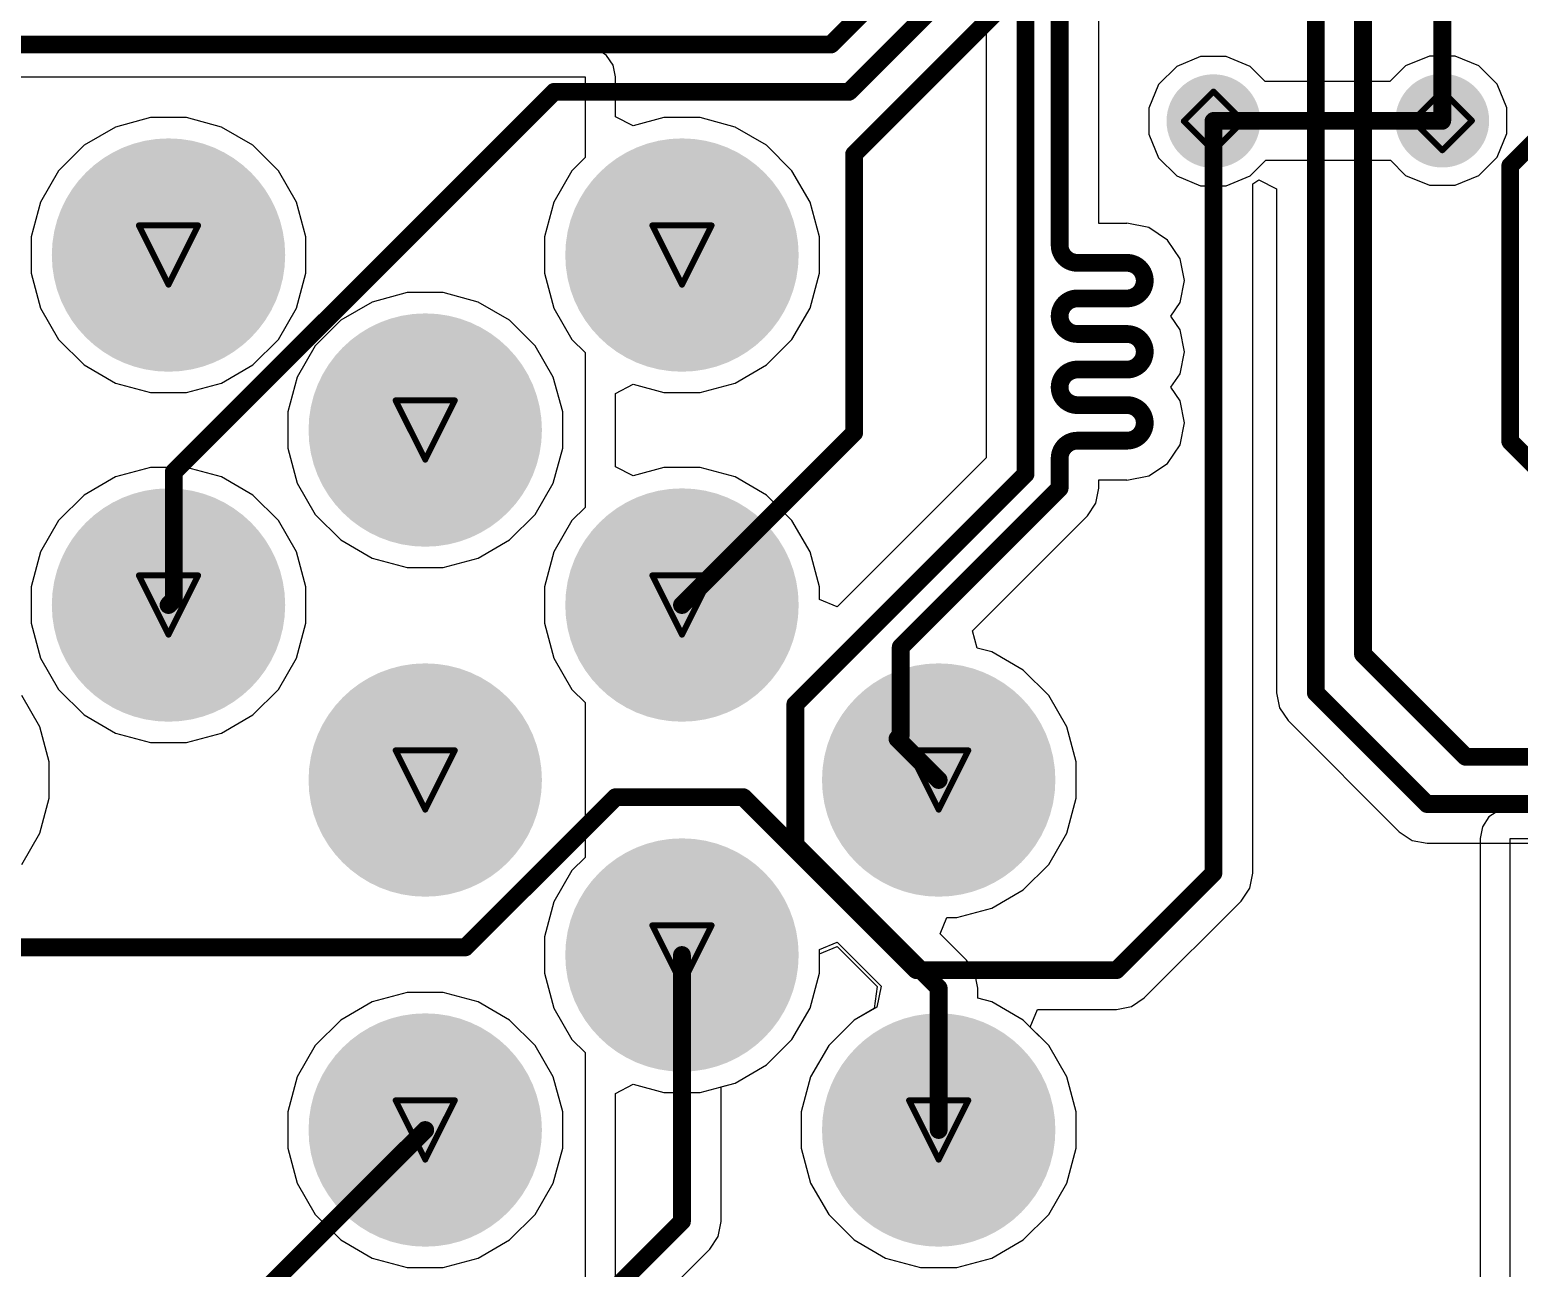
# Model space of a CAD drawing. Header units: inches. Extents: x -31 to 249, y -28 to 261.
# Drawn here: x 86 to 98.76, y 14.88 to 25.5 of the extents above; entities that cross this region are included whole.
import ezdxf

# ---------------------------------------------------------------- set-up
doc = ezdxf.new("R2010")
doc.units = ezdxf.units.IN
for name, color, linetype in [('Bottom Layer', 5, 'Continuous'), ('Bottom Solder', 6, 'Continuous'), ('Drill Drawing', 1, 'Continuous'), ('Multi-Layer', 9, 'Continuous'), ('Pad Holes', 156, 'Continuous'), ('Top Layer', 1, 'Continuous'), ('Top Solder', 216, 'Continuous'), ('Via Holes', 16, 'Continuous')]:
    doc.layers.add(name, color=color, linetype=linetype)

# ---------------------------------------------------------------- blocks, each defined once
blk = doc.blocks.new('1_1376430_8_40')
at = {"layer": 'Bottom Layer'}
h = blk.add_hatch(color=5, dxfattribs=at)
edge = h.paths.add_edge_path()
edge.add_arc((19.6499607, 4.72499182), 1.00000054, 0, 360)
h = blk.add_hatch(color=5, dxfattribs=at)
edge = h.paths.add_edge_path()
edge.add_arc((24.0499519, 4.72499182), 1.00000054, 0, 360)
h = blk.add_hatch(color=5, dxfattribs=at)
edge = h.paths.add_edge_path()
edge.add_arc((21.8499563, 3.22499482), 1.00000054, 0, 360)
h = blk.add_hatch(color=5, dxfattribs=at)
edge = h.paths.add_edge_path()
edge.add_arc((19.6499607, 1.72499782), 1.00000054, 0, 360)
h = blk.add_hatch(color=5, dxfattribs=at)
edge = h.paths.add_edge_path()
edge.add_arc((24.0499519, 1.72499782), 1.00000054, 0, 360)
h = blk.add_hatch(color=5, dxfattribs=at)
edge = h.paths.add_edge_path()
edge.add_arc((21.8499563, 0.22500082), 1.00000054, 0, 360)
h = blk.add_hatch(color=5, dxfattribs=at)
edge = h.paths.add_edge_path()
edge.add_arc((26.2499475, 0.22500082), 1.00000054, 0, 360)
h = blk.add_hatch(color=5, dxfattribs=at)
edge = h.paths.add_edge_path()
edge.add_arc((24.0499519, -1.27499618), 1.00000054, 0, 360)
h = blk.add_hatch(color=5, dxfattribs=at)
edge = h.paths.add_edge_path()
edge.add_arc((21.8499563, -2.77499318), 1.00000054, 0, 360)
h = blk.add_hatch(color=5, dxfattribs=at)
edge = h.paths.add_edge_path()
edge.add_arc((26.2499475, -2.77499318), 1.00000054, 0, 360)
at = {"layer": 'Bottom Solder'}
h = blk.add_hatch(color=6, dxfattribs=at)
edge = h.paths.add_edge_path()
edge.add_arc((19.6499607, 4.72499182), 1.00000054, 0, 360)
h = blk.add_hatch(color=6, dxfattribs=at)
edge = h.paths.add_edge_path()
edge.add_arc((24.0499519, 4.72499182), 1.00000054, 0, 360)
h = blk.add_hatch(color=6, dxfattribs=at)
edge = h.paths.add_edge_path()
edge.add_arc((21.8499563, 3.22499482), 1.00000054, 0, 360)
h = blk.add_hatch(color=6, dxfattribs=at)
edge = h.paths.add_edge_path()
edge.add_arc((19.6499607, 1.72499782), 1.00000054, 0, 360)
h = blk.add_hatch(color=6, dxfattribs=at)
edge = h.paths.add_edge_path()
edge.add_arc((24.0499519, 1.72499782), 1.00000054, 0, 360)
h = blk.add_hatch(color=6, dxfattribs=at)
edge = h.paths.add_edge_path()
edge.add_arc((21.8499563, 0.22500082), 1.00000054, 0, 360)
h = blk.add_hatch(color=6, dxfattribs=at)
edge = h.paths.add_edge_path()
edge.add_arc((26.2499475, 0.22500082), 1.00000054, 0, 360)
h = blk.add_hatch(color=6, dxfattribs=at)
edge = h.paths.add_edge_path()
edge.add_arc((24.0499519, -1.27499618), 1.00000054, 0, 360)
h = blk.add_hatch(color=6, dxfattribs=at)
edge = h.paths.add_edge_path()
edge.add_arc((21.8499563, -2.77499318), 1.00000054, 0, 360)
h = blk.add_hatch(color=6, dxfattribs=at)
edge = h.paths.add_edge_path()
edge.add_arc((26.2499475, -2.77499318), 1.00000054, 0, 360)
at = {"layer": 'Multi-Layer'}
h = blk.add_hatch(color=9, dxfattribs=at)
edge = h.paths.add_edge_path()
edge.add_arc((19.6499607, 4.72499182), 1.00000054, 0, 360)
h = blk.add_hatch(color=9, dxfattribs=at)
edge = h.paths.add_edge_path()
edge.add_arc((24.0499519, 4.72499182), 1.00000054, 0, 360)
h = blk.add_hatch(color=9, dxfattribs=at)
edge = h.paths.add_edge_path()
edge.add_arc((21.8499563, 3.22499482), 1.00000054, 0, 360)
h = blk.add_hatch(color=9, dxfattribs=at)
edge = h.paths.add_edge_path()
edge.add_arc((19.6499607, 1.72499782), 1.00000054, 0, 360)
h = blk.add_hatch(color=9, dxfattribs=at)
edge = h.paths.add_edge_path()
edge.add_arc((24.0499519, 1.72499782), 1.00000054, 0, 360)
h = blk.add_hatch(color=9, dxfattribs=at)
edge = h.paths.add_edge_path()
edge.add_arc((21.8499563, 0.22500082), 1.00000054, 0, 360)
h = blk.add_hatch(color=9, dxfattribs=at)
edge = h.paths.add_edge_path()
edge.add_arc((26.2499475, 0.22500082), 1.00000054, 0, 360)
h = blk.add_hatch(color=9, dxfattribs=at)
edge = h.paths.add_edge_path()
edge.add_arc((24.0499519, -1.27499618), 1.00000054, 0, 360)
h = blk.add_hatch(color=9, dxfattribs=at)
edge = h.paths.add_edge_path()
edge.add_arc((21.8499563, -2.77499318), 1.00000054, 0, 360)
h = blk.add_hatch(color=9, dxfattribs=at)
edge = h.paths.add_edge_path()
edge.add_arc((26.2499475, -2.77499318), 1.00000054, 0, 360)
at = {"layer": 'Pad Holes'}
h = blk.add_hatch(color=7, dxfattribs=at)
edge = h.paths.add_edge_path()
edge.add_arc((19.6499607, 4.72499182), 0.60500006, 0, 360)
h = blk.add_hatch(color=7, dxfattribs=at)
edge = h.paths.add_edge_path()
edge.add_arc((24.0499519, 4.72499182), 0.60500006, 0, 360)
h = blk.add_hatch(color=7, dxfattribs=at)
edge = h.paths.add_edge_path()
edge.add_arc((21.8499563, 3.22499482), 0.60500006, 0, 360)
h = blk.add_hatch(color=7, dxfattribs=at)
edge = h.paths.add_edge_path()
edge.add_arc((19.6499607, 1.72499782), 0.60500006, 0, 360)
h = blk.add_hatch(color=7, dxfattribs=at)
edge = h.paths.add_edge_path()
edge.add_arc((24.0499519, 1.72499782), 0.60500006, 0, 360)
h = blk.add_hatch(color=7, dxfattribs=at)
edge = h.paths.add_edge_path()
edge.add_arc((21.8499563, 0.22500082), 0.60500006, 0, 360)
h = blk.add_hatch(color=7, dxfattribs=at)
edge = h.paths.add_edge_path()
edge.add_arc((26.2499475, 0.22500082), 0.60500006, 0, 360)
h = blk.add_hatch(color=7, dxfattribs=at)
edge = h.paths.add_edge_path()
edge.add_arc((24.0499519, -1.27499618), 0.60500006, 0, 360)
h = blk.add_hatch(color=7, dxfattribs=at)
edge = h.paths.add_edge_path()
edge.add_arc((21.8499563, -2.77499318), 0.60500006, 0, 360)
h = blk.add_hatch(color=7, dxfattribs=at)
edge = h.paths.add_edge_path()
edge.add_arc((26.2499475, -2.77499318), 0.60500006, 0, 360)
at = {"layer": 'Top Layer'}
h = blk.add_hatch(color=1, dxfattribs=at)
edge = h.paths.add_edge_path()
edge.add_arc((19.6499607, 4.72499182), 1.00000054, 0, 360)
h = blk.add_hatch(color=1, dxfattribs=at)
edge = h.paths.add_edge_path()
edge.add_arc((24.0499519, 4.72499182), 1.00000054, 0, 360)
h = blk.add_hatch(color=1, dxfattribs=at)
edge = h.paths.add_edge_path()
edge.add_arc((21.8499563, 3.22499482), 1.00000054, 0, 360)
h = blk.add_hatch(color=1, dxfattribs=at)
edge = h.paths.add_edge_path()
edge.add_arc((19.6499607, 1.72499782), 1.00000054, 0, 360)
h = blk.add_hatch(color=1, dxfattribs=at)
edge = h.paths.add_edge_path()
edge.add_arc((24.0499519, 1.72499782), 1.00000054, 0, 360)
h = blk.add_hatch(color=1, dxfattribs=at)
edge = h.paths.add_edge_path()
edge.add_arc((21.8499563, 0.22500082), 1.00000054, 0, 360)
h = blk.add_hatch(color=1, dxfattribs=at)
edge = h.paths.add_edge_path()
edge.add_arc((26.2499475, 0.22500082), 1.00000054, 0, 360)
h = blk.add_hatch(color=1, dxfattribs=at)
edge = h.paths.add_edge_path()
edge.add_arc((24.0499519, -1.27499618), 1.00000054, 0, 360)
h = blk.add_hatch(color=1, dxfattribs=at)
edge = h.paths.add_edge_path()
edge.add_arc((21.8499563, -2.77499318), 1.00000054, 0, 360)
h = blk.add_hatch(color=1, dxfattribs=at)
edge = h.paths.add_edge_path()
edge.add_arc((26.2499475, -2.77499318), 1.00000054, 0, 360)
at = {"layer": 'Top Solder'}
h = blk.add_hatch(color=216, dxfattribs=at)
edge = h.paths.add_edge_path()
edge.add_arc((19.6499607, 4.72499182), 1.00000054, 0, 360)
h = blk.add_hatch(color=216, dxfattribs=at)
edge = h.paths.add_edge_path()
edge.add_arc((24.0499519, 4.72499182), 1.00000054, 0, 360)
h = blk.add_hatch(color=216, dxfattribs=at)
edge = h.paths.add_edge_path()
edge.add_arc((21.8499563, 3.22499482), 1.00000054, 0, 360)
h = blk.add_hatch(color=216, dxfattribs=at)
edge = h.paths.add_edge_path()
edge.add_arc((19.6499607, 1.72499782), 1.00000054, 0, 360)
h = blk.add_hatch(color=216, dxfattribs=at)
edge = h.paths.add_edge_path()
edge.add_arc((24.0499519, 1.72499782), 1.00000054, 0, 360)
h = blk.add_hatch(color=216, dxfattribs=at)
edge = h.paths.add_edge_path()
edge.add_arc((21.8499563, 0.22500082), 1.00000054, 0, 360)
h = blk.add_hatch(color=216, dxfattribs=at)
edge = h.paths.add_edge_path()
edge.add_arc((26.2499475, 0.22500082), 1.00000054, 0, 360)
h = blk.add_hatch(color=216, dxfattribs=at)
edge = h.paths.add_edge_path()
edge.add_arc((24.0499519, -1.27499618), 1.00000054, 0, 360)
h = blk.add_hatch(color=216, dxfattribs=at)
edge = h.paths.add_edge_path()
edge.add_arc((21.8499563, -2.77499318), 1.00000054, 0, 360)
h = blk.add_hatch(color=216, dxfattribs=at)
edge = h.paths.add_edge_path()
edge.add_arc((26.2499475, -2.77499318), 1.00000054, 0, 360)

msp = doc.modelspace()

# ---------------------------------------------------------------- hatches: boundary and pattern name
at = {"layer": 'Bottom Layer'}
h = msp.add_hatch(color=5, dxfattribs=at)
edge = h.paths.add_edge_path()
edge.add_arc((98.10022036, 24.71865516), 0.2999994, 0, 360)
h = msp.add_hatch(color=5, dxfattribs=at)
edge = h.paths.add_edge_path()
edge.add_arc((96.139, 24.7142), 0.2999994, 0, 360)
at = {"layer": 'Bottom Solder'}
h = msp.add_hatch(color=6, dxfattribs=at)
edge = h.paths.add_edge_path()
edge.add_arc((96.139, 24.7142), 0.4015993999999999, 0, 360)
h = msp.add_hatch(color=6, dxfattribs=at)
edge = h.paths.add_edge_path()
edge.add_arc((98.10022036, 24.71865516), 0.4015993999999999, 0, 360)
at = {"layer": 'Top Layer'}
h = msp.add_hatch(color=1, dxfattribs=at)
edge = h.paths.add_edge_path()
edge.add_arc((98.10022036, 24.71865516), 0.2999994, 0, 360)
h = msp.add_hatch(color=1, dxfattribs=at)
edge = h.paths.add_edge_path()
edge.add_arc((96.139, 24.7142), 0.2999994, 0, 360)
at = {"layer": 'Top Solder'}
h = msp.add_hatch(color=216, dxfattribs=at)
edge = h.paths.add_edge_path()
edge.add_arc((96.139, 24.7142), 0.4015993999999999, 0, 360)
h = msp.add_hatch(color=216, dxfattribs=at)
edge = h.paths.add_edge_path()
edge.add_arc((98.10022036, 24.71865516), 0.4015993999999999, 0, 360)
at = {"layer": 'Via Holes'}
h = msp.add_hatch(color=7, dxfattribs=at)
edge = h.paths.add_edge_path()
edge.add_arc((96.139, 24.7142), 0.1499997, 0, 360)
h = msp.add_hatch(color=7, dxfattribs=at)
edge = h.paths.add_edge_path()
edge.add_arc((98.10022036, 24.71865516), 0.1499997, 0, 360)

# ---------------------------------------------------------------- linework, layer by layer
at = {"layer": 'Bottom Layer'}
for p, q in [((96.47566938, 24.17575048), (96.52751078, 24.21232902)), ((96.47566938, 18.2674768), (96.47566938, 24.17575048)), ((96.52751078, 24.21232902), (96.67991078, 24.13334518)), ((96.67991078, 24.13334518), (96.67991078, 19.81392024)), ((96.67991078, 19.81392024), (96.70553937999999, 19.68508128)), ((96.70553937999999, 19.68508128), (96.77851865999999, 19.57585874)), ((96.77851865999999, 19.57585874), (97.73180606, 18.62257134)), ((97.73180606, 18.62257134), (97.84102859999999, 18.54959206)), ((97.84102859999999, 18.54959206), (97.96986756, 18.52396346)), ((97.96986756, 18.52396346), (99.16092689999999, 18.52396346)), ((96.45004078, 18.13863784), (96.47566938, 18.2674768)), ((96.3770615, 18.0294153), (96.45004078, 18.13863784)), ((95.54630877999999, 17.19866258), (96.3770615, 18.0294153)), ((92.76256783999999, 17.57591608), (92.91496784, 17.6390427)), ((92.91496784, 17.6390427), (93.25743096, 17.29657958)), ((92.76256783999999, 17.41153998), (92.76256783999999, 17.57591608)), ((92.68230129999999, 17.11198508), (92.76256783999999, 17.41153998)), ((93.25743096, 17.29657958), (93.23137309999998, 17.10710828)), ((92.52724192, 16.8434131), (92.68230129999999, 17.11198508)), ((93.23137309999998, 17.10710828), (93.06157664, 17.00907698)), ((95.30824727999999, 17.1000547), (95.43708624, 17.1256833)), ((95.43708624, 17.1256833), (95.54630877999999, 17.19866258)), ((93.06157664, 17.00907698), (92.84228827999999, 16.78978862)), ((94.56937144, 16.9476547), (94.63249806, 17.1000547)), ((94.63249806, 17.1000547), (95.30824727999999, 17.1000547)), ((94.72723751999999, 16.78978862), (94.56937144, 16.9476547)), ((92.30795356, 16.62412474), (92.52724192, 16.8434131)), ((92.84228827999999, 16.78978862), (92.6872289, 16.52121664)), ((94.8822969, 16.52121664), (94.72723751999999, 16.78978862)), ((92.03938158, 16.46906536), (92.30795356, 16.62412474)), ((91.92143668, 16.43746268), (92.03938158, 16.46906536)), ((92.6872289, 16.52121664), (92.60696236, 16.22166174)), ((94.96256344, 16.22166174), (94.8822969, 16.52121664)), ((91.92143668, 15.2831673), (91.92143668, 16.43746268)), ((92.60696236, 16.22166174), (92.60696236, 15.91154298)), ((94.96256344, 15.91154298), (94.96256344, 16.22166174)), ((92.60696236, 15.91154298), (92.6872289, 15.61198808)), ((94.8822969, 15.61198808), (94.96256344, 15.91154298)), ((92.6872289, 15.61198808), (92.84228827999999, 15.3434161)), ((94.72723751999999, 15.3434161), (94.8822969, 15.61198808)), ((92.84228827999999, 15.3434161), (93.06157664, 15.12412774)), ((94.50794916, 15.12412774), (94.72723751999999, 15.3434161)), ((91.89580808, 15.15432834), (91.92143668, 15.2831673)), ((91.8228288, 15.0451058), (91.89580808, 15.15432834)), ((93.06157664, 15.12412774), (93.33014862, 14.96906836)), ((94.23937717999999, 14.96906836), (94.50794916, 15.12412774)), ((84.43749177999999, 7.659768779999999), (91.8228288, 15.0451058)), ((93.33014862, 14.96906836), (93.62970351999999, 14.88880182)), ((93.93982227999999, 14.88880182), (94.23937717999999, 14.96906836)), ((93.62970351999999, 14.88880182), (93.93982227999999, 14.88880182))]:
    msp.add_line(p, q, dxfattribs=at)
at = {"layer": 'Bottom Layer', "const_width": 0.1524}
for points in [[(92.86215108, 25.37149104), (97.80735328, 30.31669324)], [(93.01567376, 24.96562444), (98.01872699999998, 29.96867768)], [(93.06012376, 24.43070552), (98.25008036, 29.62066212)], [(97.01658015999999, 19.81392024), (97.01658015999999, 27.68786436)], [(97.42047063999999, 20.14575854), (97.42047063999999, 27.44852016)], [(98.10022036, 24.71865516), (98.10022036, 27.23111902)], [(98.68276936, 24.33283932), (100.0845852, 25.73465516)], [(69.84791211999999, 25.37149104), (92.86215108, 25.37149104)], [(87.22964773999999, 21.70591798), (90.4893542, 24.96562444)], [(90.4893542, 24.96562444), (93.01567376, 24.96562444)], [(96.139, 18.2674768), (96.139, 24.7142)], [(93.06012376, 22.04194982), (93.06012376, 24.43070552)], [(98.68276936, 21.9685743), (98.68276936, 24.33283932)], [(91.5847673, 20.56659336), (93.06012376, 22.04194982)], [(98.68276936, 21.9685743), (100.0847503, 20.56659336)], [(87.22964773999999, 20.611465), (87.22964773999999, 21.70591798)], [(87.1847761, 20.56659336), (87.22964773999999, 20.611465)], [(97.42047063999999, 20.14575854), (98.30099465999999, 19.26523452)], [(97.01658015999999, 19.81392024), (97.96986756, 18.86063284)], [(98.30099465999999, 19.26523452), (100.66771332, 19.26523452)], [(89.72855308, 17.63198912), (91.01605368, 18.91948972)], [(91.01605368, 18.91948972), (92.11064382, 18.91948972)], [(92.11064382, 18.91948972), (93.59340946, 17.43672408)], [(97.96986756, 18.86063284), (102.07878238, 18.86063284)], [(95.30824727999999, 17.43672408), (96.139, 18.2674768)], [(82.15017605999999, 17.63198912), (89.72855308, 17.63198912)], [(91.5847673, 15.2831673), (91.5847673, 17.56659936)], [(93.59340946, 17.43672408), (95.30824727999999, 17.43672408)], [(86.95508898, 13.63691964), (89.3847717, 16.06660236)], [(83.85412998, 7.552529979999999), (91.5847673, 15.2831673)]]:
    msp.add_lwpolyline(points, dxfattribs=at)
at = {"layer": 'Bottom Layer', "const_width": 0.0762}
for points in [[(92.82405108, 25.37149104, 1), (92.90025107999999, 25.37149104, 1)], [(92.82405108, 25.37149104, 1), (92.90025107999999, 25.37149104, 1)], [(90.4512542, 24.96562444, 1), (90.5274542, 24.96562444, 1)], [(90.4512542, 24.96562444, 1), (90.5274542, 24.96562444, 1)], [(92.97757376, 24.96562444, 1), (93.05377376, 24.96562444, 1)], [(92.97757376, 24.96562444, 1), (93.05377376, 24.96562444, 1)], [(96.1009, 24.7142, 1), (96.1771, 24.7142, 1)], [(98.06212036, 24.71865516, 1), (98.13832036, 24.71865516, 1)], [(93.02202376, 24.43070552, 1), (93.09822376, 24.43070552, 1)], [(93.02202376, 24.43070552, 1), (93.09822376, 24.43070552, 1)], [(98.64466936, 24.33283932, 1), (98.72086936, 24.33283932, 1)], [(98.64466936, 24.33283932, 1), (98.72086936, 24.33283932, 1)], [(93.02202376, 22.04194982, 1), (93.09822376, 22.04194982, 1)], [(93.02202376, 22.04194982, 1), (93.09822376, 22.04194982, 1)], [(98.64466936, 21.9685743, 1), (98.72086936, 21.9685743, 1)], [(98.64466936, 21.9685743, 1), (98.72086936, 21.9685743, 1)], [(87.19154773999999, 21.70591798, 1), (87.26774773999999, 21.70591798, 1)], [(87.19154773999999, 21.70591798, 1), (87.26774773999999, 21.70591798, 1)], [(87.19154773999999, 20.611465, 1), (87.26774773999999, 20.611465, 1)], [(87.19154773999999, 20.611465, 1), (87.26774773999999, 20.611465, 1)], [(87.1466761, 20.56659336, 1), (87.2228761, 20.56659336, 1)], [(91.5466673, 20.56659336, 1), (91.6228673, 20.56659336, 1)], [(97.38237063999999, 20.14575854, 1), (97.45857063999999, 20.14575854, 1)], [(97.38237063999999, 20.14575854, 1), (97.45857063999999, 20.14575854, 1)], [(96.97848016, 19.81392024, 1), (97.05468015999999, 19.81392024, 1)], [(96.97848016, 19.81392024, 1), (97.05468015999999, 19.81392024, 1)], [(98.26289465999999, 19.26523452, 1), (98.33909465999999, 19.26523452, 1)], [(98.26289465999999, 19.26523452, 1), (98.33909465999999, 19.26523452, 1)], [(90.97795368, 18.91948972, 1), (91.05415368, 18.91948972, 1)], [(90.97795368, 18.91948972, 1), (91.05415368, 18.91948972, 1)], [(92.07254381999999, 18.91948972, 1), (92.14874381999999, 18.91948972, 1)], [(92.07254381999999, 18.91948972, 1), (92.14874381999999, 18.91948972, 1)], [(97.93176756, 18.86063284, 1), (98.00796755999998, 18.86063284, 1)], [(97.93176756, 18.86063284, 1), (98.00796755999998, 18.86063284, 1)], [(96.1009, 18.2674768, 1), (96.1771, 18.2674768, 1)], [(96.1009, 18.2674768, 1), (96.1771, 18.2674768, 1)], [(89.69045308, 17.63198912, 1), (89.76665308, 17.63198912, 1)], [(89.69045308, 17.63198912, 1), (89.76665308, 17.63198912, 1)], [(91.5466673, 17.56659936, 1), (91.6228673, 17.56659936, 1)], [(93.55530945999999, 17.43672408, 1), (93.63150946, 17.43672408, 1)], [(93.55530945999999, 17.43672408, 1), (93.63150946, 17.43672408, 1)], [(95.27014727999999, 17.43672408, 1), (95.34634727999999, 17.43672408, 1)], [(95.27014727999999, 17.43672408, 1), (95.34634727999999, 17.43672408, 1)], [(89.3466717, 16.06660236, 1), (89.4228717, 16.06660236, 1)], [(91.5466673, 15.2831673, 1), (91.6228673, 15.2831673, 1)], [(91.5466673, 15.2831673, 1), (91.6228673, 15.2831673, 1)]]:
    msp.add_lwpolyline(points, format="xyb", close=True, dxfattribs=at)
at = {"layer": 'Drill Drawing', "const_width": 0.0508}
for points in [[(95.88499999999999, 24.7142), (96.139, 24.9682)], [(96.139, 24.9682), (96.39299999999999, 24.7142)], [(97.84622036, 24.71865516), (98.10022036, 24.97265516)], [(98.10022036, 24.97265516), (98.35422036, 24.71865516)], [(95.88499999999999, 24.7142), (96.139, 24.4602)], [(96.139, 24.4602), (96.39299999999999, 24.7142)], [(97.84622036, 24.71865516), (98.10022036, 24.46465516)], [(98.10022036, 24.46465516), (98.35422036, 24.71865516)], [(86.93077609999999, 23.82058736), (87.4387761, 23.82058736)], [(86.93077609999999, 23.82058736), (87.1847761, 23.31258736)], [(87.1847761, 23.31258736), (87.4387761, 23.82058736)], [(91.33076729999999, 23.82058736), (91.83876729999999, 23.82058736)], [(91.33076729999999, 23.82058736), (91.5847673, 23.31258736)], [(91.5847673, 23.31258736), (91.83876729999999, 23.82058736)], [(89.1307717, 22.32059036), (89.63877169999999, 22.32059036)], [(89.1307717, 22.32059036), (89.3847717, 21.81259036)], [(89.3847717, 21.81259036), (89.63877169999999, 22.32059036)], [(86.93077609999999, 20.82059336), (87.4387761, 20.82059336)], [(86.93077609999999, 20.82059336), (87.1847761, 20.31259336)], [(87.1847761, 20.31259336), (87.4387761, 20.82059336)], [(91.33076729999999, 20.82059336), (91.83876729999999, 20.82059336)], [(91.33076729999999, 20.82059336), (91.5847673, 20.31259336)], [(91.5847673, 20.31259336), (91.83876729999999, 20.82059336)], [(89.1307717, 19.32059636), (89.63877169999999, 19.32059636)], [(89.1307717, 19.32059636), (89.3847717, 18.81259636)], [(89.3847717, 18.81259636), (89.63877169999999, 19.32059636)], [(93.53076289999998, 19.32059636), (94.0387629, 19.32059636)], [(93.53076289999998, 19.32059636), (93.78476289999999, 18.81259636)], [(93.78476289999999, 18.81259636), (94.0387629, 19.32059636)], [(91.33076729999999, 17.82059936), (91.83876729999999, 17.82059936)], [(91.33076729999999, 17.82059936), (91.5847673, 17.31259936)], [(91.5847673, 17.31259936), (91.83876729999999, 17.82059936)], [(89.1307717, 16.32060236), (89.63877169999999, 16.32060236)], [(89.1307717, 16.32060236), (89.3847717, 15.81260236)], [(89.3847717, 15.81260236), (89.63877169999999, 16.32060236)], [(93.53076289999998, 16.32060236), (94.0387629, 16.32060236)], [(93.53076289999998, 16.32060236), (93.78476289999999, 15.81260236)], [(93.78476289999999, 15.81260236), (94.0387629, 16.32060236)]]:
    msp.add_lwpolyline(points, dxfattribs=at)
at = {"layer": 'Drill Drawing', "const_width": 0.0254}
for points in [[(96.1263, 24.9682, 1), (96.15169999999999, 24.9682, 1)], [(96.1263, 24.9682, 1), (96.15169999999999, 24.9682, 1)], [(98.08752036, 24.97265516, 1), (98.11292035999999, 24.97265516, 1)], [(98.08752036, 24.97265516, 1), (98.11292035999999, 24.97265516, 1)], [(95.8723, 24.7142, 1), (95.8977, 24.7142, 1)], [(95.8723, 24.7142, 1), (95.8977, 24.7142, 1)], [(96.3803, 24.7142, 1), (96.4057, 24.7142, 1)], [(96.3803, 24.7142, 1), (96.4057, 24.7142, 1)], [(97.83352036, 24.71865516, 1), (97.85892035999998, 24.71865516, 1)], [(97.83352036, 24.71865516, 1), (97.85892035999998, 24.71865516, 1)], [(98.34152035999999, 24.71865516, 1), (98.36692036, 24.71865516, 1)], [(98.34152035999999, 24.71865516, 1), (98.36692036, 24.71865516, 1)], [(96.1263, 24.4602, 1), (96.15169999999999, 24.4602, 1)], [(96.1263, 24.4602, 1), (96.15169999999999, 24.4602, 1)], [(98.08752036, 24.46465516, 1), (98.11292035999999, 24.46465516, 1)], [(98.08752036, 24.46465516, 1), (98.11292035999999, 24.46465516, 1)], [(86.9180761, 23.82058736, 1), (86.9434761, 23.82058736, 1)], [(86.9180761, 23.82058736, 1), (86.9434761, 23.82058736, 1)], [(87.4260761, 23.82058736, 1), (87.4514761, 23.82058736, 1)], [(87.4260761, 23.82058736, 1), (87.4514761, 23.82058736, 1)], [(91.3180673, 23.82058736, 1), (91.3434673, 23.82058736, 1)], [(91.3180673, 23.82058736, 1), (91.3434673, 23.82058736, 1)], [(91.82606729999999, 23.82058736, 1), (91.8514673, 23.82058736, 1)], [(91.82606729999999, 23.82058736, 1), (91.8514673, 23.82058736, 1)], [(87.1720761, 23.31258736, 1), (87.19747609999999, 23.31258736, 1)], [(87.1720761, 23.31258736, 1), (87.19747609999999, 23.31258736, 1)], [(91.57206729999999, 23.31258736, 1), (91.59746729999999, 23.31258736, 1)], [(91.57206729999999, 23.31258736, 1), (91.59746729999999, 23.31258736, 1)], [(89.1180717, 22.32059036, 1), (89.14347169999999, 22.32059036, 1)], [(89.1180717, 22.32059036, 1), (89.14347169999999, 22.32059036, 1)], [(89.6260717, 22.32059036, 1), (89.6514717, 22.32059036, 1)], [(89.6260717, 22.32059036, 1), (89.6514717, 22.32059036, 1)], [(89.37207169999999, 21.81259036, 1), (89.3974717, 21.81259036, 1)], [(89.37207169999999, 21.81259036, 1), (89.3974717, 21.81259036, 1)], [(86.9180761, 20.82059336, 1), (86.9434761, 20.82059336, 1)], [(86.9180761, 20.82059336, 1), (86.9434761, 20.82059336, 1)], [(87.4260761, 20.82059336, 1), (87.4514761, 20.82059336, 1)], [(87.4260761, 20.82059336, 1), (87.4514761, 20.82059336, 1)], [(91.3180673, 20.82059336, 1), (91.3434673, 20.82059336, 1)], [(91.3180673, 20.82059336, 1), (91.3434673, 20.82059336, 1)], [(91.82606729999999, 20.82059336, 1), (91.8514673, 20.82059336, 1)], [(91.82606729999999, 20.82059336, 1), (91.8514673, 20.82059336, 1)], [(87.1720761, 20.31259336, 1), (87.19747609999999, 20.31259336, 1)], [(87.1720761, 20.31259336, 1), (87.19747609999999, 20.31259336, 1)], [(91.57206729999999, 20.31259336, 1), (91.59746729999999, 20.31259336, 1)], [(91.57206729999999, 20.31259336, 1), (91.59746729999999, 20.31259336, 1)], [(89.1180717, 19.32059636, 1), (89.14347169999999, 19.32059636, 1)], [(89.1180717, 19.32059636, 1), (89.14347169999999, 19.32059636, 1)], [(89.6260717, 19.32059636, 1), (89.6514717, 19.32059636, 1)], [(89.6260717, 19.32059636, 1), (89.6514717, 19.32059636, 1)], [(93.51806289999999, 19.32059636, 1), (93.5434629, 19.32059636, 1)], [(93.51806289999999, 19.32059636, 1), (93.5434629, 19.32059636, 1)], [(94.0260629, 19.32059636, 1), (94.05146289999999, 19.32059636, 1)], [(94.0260629, 19.32059636, 1), (94.05146289999999, 19.32059636, 1)], [(89.37207169999999, 18.81259636, 1), (89.3974717, 18.81259636, 1)], [(89.37207169999999, 18.81259636, 1), (89.3974717, 18.81259636, 1)], [(93.7720629, 18.81259636, 1), (93.7974629, 18.81259636, 1)], [(93.7720629, 18.81259636, 1), (93.7974629, 18.81259636, 1)], [(91.3180673, 17.82059936, 1), (91.3434673, 17.82059936, 1)], [(91.3180673, 17.82059936, 1), (91.3434673, 17.82059936, 1)], [(91.82606729999999, 17.82059936, 1), (91.8514673, 17.82059936, 1)], [(91.82606729999999, 17.82059936, 1), (91.8514673, 17.82059936, 1)], [(91.57206729999999, 17.31259936, 1), (91.59746729999999, 17.31259936, 1)], [(91.57206729999999, 17.31259936, 1), (91.59746729999999, 17.31259936, 1)], [(89.1180717, 16.32060236, 1), (89.14347169999999, 16.32060236, 1)], [(89.1180717, 16.32060236, 1), (89.14347169999999, 16.32060236, 1)], [(89.6260717, 16.32060236, 1), (89.6514717, 16.32060236, 1)], [(89.6260717, 16.32060236, 1), (89.6514717, 16.32060236, 1)], [(93.51806289999999, 16.32060236, 1), (93.5434629, 16.32060236, 1)], [(93.51806289999999, 16.32060236, 1), (93.5434629, 16.32060236, 1)], [(94.0260629, 16.32060236, 1), (94.05146289999999, 16.32060236, 1)], [(94.0260629, 16.32060236, 1), (94.05146289999999, 16.32060236, 1)], [(89.37207169999999, 15.81260236, 1), (89.3974717, 15.81260236, 1)], [(89.37207169999999, 15.81260236, 1), (89.3974717, 15.81260236, 1)], [(93.7720629, 15.81260236, 1), (93.7974629, 15.81260236, 1)], [(93.7720629, 15.81260236, 1), (93.7974629, 15.81260236, 1)]]:
    msp.add_lwpolyline(points, format="xyb", close=True, dxfattribs=at)
at = {"layer": 'Top Layer'}
for p, q in [((95.15802914, 23.96610142), (95.15802914, 36.37636108)), ((94.19259038, 36.1159171), (94.19259038, 21.82853394)), ((90.75513726, 25.35417586), (81.407, 25.35417586)), ((90.85424298, 25.33446292), (90.75513726, 25.35417586)), ((90.93826109999999, 25.27832384), (90.85424298, 25.33446292)), ((90.99440017999999, 25.19430572), (90.93826109999999, 25.27832384)), ((97.99002245999999, 25.27265456), (97.78640589999999, 25.18831386)), ((98.21041826, 25.27265456), (97.99002245999999, 25.27265456)), ((98.41403482, 25.18831386), (98.21041826, 25.27265456)), ((91.01411312, 25.0952), (90.99440017999999, 25.19430572)), ((95.82518553999999, 25.1838587), (95.6693413, 25.02801446)), ((96.0288021, 25.2681994), (95.82518553999999, 25.1838587)), ((96.2491979, 25.2681994), (96.0288021, 25.2681994)), ((96.45281446, 25.1838587), (96.2491979, 25.2681994)), ((96.5835762, 25.05309696), (96.45281446, 25.1838587)), ((97.78640589999999, 25.18831386), (97.651189, 25.05309696)), ((98.56987905999999, 25.03246962), (98.41403482, 25.18831386)), ((81.407, 25.0952), (90.75513726, 25.0952)), ((90.75513726, 25.0952), (90.75513726, 24.4026182)), ((91.01411312, 24.75255654), (91.01411312, 25.0952)), ((95.6693413, 25.02801446), (95.5850006, 24.8243979)), ((97.651189, 25.05309696), (96.5835762, 25.05309696)), ((98.65421975999999, 24.82885306), (98.56987905999999, 25.03246962)), ((95.5850006, 24.8243979), (95.5850006, 24.6040021)), ((98.65421975999999, 24.60845726), (98.65421975999999, 24.82885306)), ((86.73016181999999, 24.66412136), (86.46158984, 24.50906198)), ((87.02971672, 24.7443879), (86.73016181999999, 24.66412136)), ((87.33983547999999, 24.7443879), (87.02971672, 24.7443879)), ((87.63939038, 24.66412136), (87.33983547999999, 24.7443879)), ((87.90796236, 24.50906198), (87.63939038, 24.66412136)), ((91.16651565999999, 24.6738648), (91.01411312, 24.75255654)), ((91.42970792, 24.7443879), (91.16651565999999, 24.6738648)), ((91.73982668, 24.7443879), (91.42970792, 24.7443879)), ((92.03938158, 24.66412136), (91.73982668, 24.7443879)), ((92.30795356, 24.50906198), (92.03938158, 24.66412136)), ((86.46158984, 24.50906198), (86.24230148, 24.28977362)), ((88.12725071999999, 24.28977362), (87.90796236, 24.50906198)), ((92.52724192, 24.28977362), (92.30795356, 24.50906198)), ((95.5850006, 24.6040021), (95.6693413, 24.40038554)), ((98.56987905999999, 24.4048407), (98.65421975999999, 24.60845726)), ((90.75513726, 24.4026182), (90.64229268, 24.28977362)), ((95.6693413, 24.40038554), (95.82518553999999, 24.2445413)), ((96.45281446, 24.2445413), (96.58803135999999, 24.3797582)), ((96.58803135999999, 24.3797582), (97.65564416, 24.3797582)), ((97.65564416, 24.3797582), (97.78640589999999, 24.24899646)), ((98.41403482, 24.24899646), (98.56987905999999, 24.4048407)), ((86.24230148, 24.28977362), (86.0872421, 24.02120164)), ((88.28231009999999, 24.02120164), (88.12725071999999, 24.28977362)), ((90.64229268, 24.28977362), (90.48723329999999, 24.02120164)), ((92.68230129999999, 24.02120164), (92.52724192, 24.28977362)), ((95.82518553999999, 24.2445413), (96.0288021, 24.1602006)), ((96.0288021, 24.1602006), (96.2491979, 24.1602006)), ((96.2491979, 24.1602006), (96.45281446, 24.2445413)), ((97.78640589999999, 24.24899646), (97.99002245999999, 24.16465576)), ((97.99002245999999, 24.16465576), (98.21041826, 24.16465576)), ((98.21041826, 24.16465576), (98.41403482, 24.24899646)), ((86.0872421, 24.02120164), (86.00697555999999, 23.72164674)), ((88.36257664, 23.72164674), (88.28231009999999, 24.02120164)), ((90.48723329999999, 24.02120164), (90.40696676, 23.72164674)), ((92.76256783999999, 23.72164674), (92.68230129999999, 24.02120164)), ((95.15802914, 23.83617534), (95.15802914, 23.96610142)), ((95.39813279999998, 23.83617534), (95.15802914, 23.83617534)), ((95.58643316, 23.801705), (95.39813279999998, 23.83915984)), ((95.39813279999998, 23.83915984), (95.39813279999998, 23.83617534)), ((95.74606708, 23.69504024), (95.58643316, 23.801705)), ((86.00697555999999, 23.72164674), (86.00697555999999, 23.41152798)), ((88.36257664, 23.41152798), (88.36257664, 23.72164674)), ((90.40696676, 23.72164674), (90.40696676, 23.41152798)), ((92.76256783999999, 23.41152798), (92.76256783999999, 23.72164674)), ((95.85273183999999, 23.53540632), (95.74606708, 23.69504024)), ((95.89018668, 23.34710596), (95.85273183999999, 23.53540632)), ((86.00697555999999, 23.41152798), (86.0872421, 23.11197308)), ((88.28231009999999, 23.11197308), (88.36257664, 23.41152798)), ((90.40696676, 23.41152798), (90.48723329999999, 23.11197308)), ((92.68230129999999, 23.11197308), (92.76256783999999, 23.41152798)), ((89.22971231999999, 23.2443909), (88.93015741999999, 23.16412436)), ((89.53983108, 23.2443909), (89.22971231999999, 23.2443909)), ((89.83938597999999, 23.16412436), (89.53983108, 23.2443909)), ((95.85273183999999, 23.1588056), (95.89018668, 23.34710596)), ((86.0872421, 23.11197308), (86.24230148, 22.8434011)), ((88.12725071999999, 22.8434011), (88.28231009999999, 23.11197308)), ((88.93015741999999, 23.16412436), (88.66158544, 23.00906498)), ((90.10795796, 23.00906498), (89.83938597999999, 23.16412436)), ((90.48723329999999, 23.11197308), (90.64229268, 22.8434011)), ((92.52724192, 22.8434011), (92.68230129999999, 23.11197308)), ((95.77488845999999, 23.04230596), (95.85273183999999, 23.1588056)), ((88.66158544, 23.00906498), (88.44229708, 22.78977662)), ((90.32724632, 22.78977662), (90.10795796, 23.00906498)), ((95.85273183999999, 22.92580632), (95.77488845999999, 23.04230596)), ((95.89018668, 22.73750596), (95.85273183999999, 22.92580632)), ((86.24230148, 22.8434011), (86.46158984, 22.62411274)), ((87.90796236, 22.62411274), (88.12725071999999, 22.8434011)), ((88.44229708, 22.78977662), (88.28723769999999, 22.52120464)), ((90.4823057, 22.52120464), (90.32724632, 22.78977662)), ((90.64229268, 22.8434011), (90.75513726, 22.73055652)), ((90.75513726, 22.73055652), (90.75513726, 21.4026242)), ((92.30795356, 22.62411274), (92.52724192, 22.8434011)), ((95.85273183999999, 22.5492056), (95.89018668, 22.73750596)), ((86.46158984, 22.62411274), (86.73016181999999, 22.46905336)), ((87.63939038, 22.46905336), (87.90796236, 22.62411274)), ((92.03938158, 22.46905336), (92.30795356, 22.62411274)), ((86.73016181999999, 22.46905336), (87.02971672, 22.38878682)), ((87.33983547999999, 22.38878682), (87.63939038, 22.46905336)), ((88.28723769999999, 22.52120464), (88.20697116, 22.22164974)), ((90.56257224, 22.22164974), (90.4823057, 22.52120464)), ((91.73982668, 22.38878682), (92.03938158, 22.46905336)), ((95.77488845999999, 22.43270596), (95.85273183999999, 22.5492056)), ((87.02971672, 22.38878682), (87.33983547999999, 22.38878682)), ((91.01411312, 22.38061818), (91.16651565999999, 22.45930992)), ((91.01411312, 21.75256254), (91.01411312, 22.38061818)), ((91.16651565999999, 22.45930992), (91.42970792, 22.38878682)), ((91.42970792, 22.38878682), (91.73982668, 22.38878682)), ((95.85273183999999, 22.31620632), (95.77488845999999, 22.43270596)), ((88.20697116, 22.22164974), (88.20697116, 21.91153098)), ((90.56257224, 21.91153098), (90.56257224, 22.22164974)), ((95.89018668, 22.12790596), (95.85273183999999, 22.31620632)), ((95.85273183999999, 21.9396056), (95.89018668, 22.12790596)), ((88.20697116, 21.91153098), (88.28723769999999, 21.61197608)), ((90.4823057, 21.61197608), (90.56257224, 21.91153098)), ((94.19259038, 21.82853394), (92.91496784, 20.5509114)), ((95.74606708, 21.77997168), (95.85273183999999, 21.9396056)), ((87.02971672, 21.7443939), (86.73016181999999, 21.66412736)), ((87.33983547999999, 21.7443939), (87.02971672, 21.7443939)), ((87.63939038, 21.66412736), (87.33983547999999, 21.7443939)), ((91.16651565999999, 21.6738708), (91.01411312, 21.75256254)), ((91.42970792, 21.7443939), (91.16651565999999, 21.6738708)), ((91.73982668, 21.7443939), (91.42970792, 21.7443939)), ((92.03938158, 21.66412736), (91.73982668, 21.7443939)), ((95.58643316, 21.67330692), (95.74606708, 21.77997168)), ((86.73016181999999, 21.66412736), (86.46158984, 21.50906798)), ((87.90796236, 21.50906798), (87.63939038, 21.66412736)), ((88.28723769999999, 21.61197608), (88.44229708, 21.3434041)), ((90.32724632, 21.3434041), (90.4823057, 21.61197608)), ((92.30795356, 21.50906798), (92.03938158, 21.66412736)), ((95.15802914, 21.56808996), (95.15802914, 21.63883658)), ((95.15802914, 21.63883658), (95.39813279999998, 21.63883658)), ((95.39813279999998, 21.63585208), (95.58643316, 21.67330692)), ((95.39813279999998, 21.63883658), (95.39813279999998, 21.63585208)), ((86.46158984, 21.50906798), (86.24230148, 21.28977962)), ((88.12725071999999, 21.28977962), (87.90796236, 21.50906798)), ((92.52724192, 21.28977962), (92.30795356, 21.50906798)), ((95.13240307999999, 21.43925354), (95.15802914, 21.56808996)), ((88.44229708, 21.3434041), (88.66158544, 21.12411574)), ((90.10795796, 21.12411574), (90.32724632, 21.3434041)), ((90.75513726, 21.4026242), (90.64229268, 21.28977962)), ((94.07437624, 20.34498344), (95.05942126, 21.33002846)), ((95.05942126, 21.33002846), (95.13240307999999, 21.43925354)), ((86.24230148, 21.28977962), (86.0872421, 21.02120764)), ((88.28231009999999, 21.02120764), (88.12725071999999, 21.28977962)), ((90.64229268, 21.28977962), (90.48723329999999, 21.02120764)), ((92.68230129999999, 21.02120764), (92.52724192, 21.28977962)), ((88.66158544, 21.12411574), (88.93015741999999, 20.96905636)), ((89.83938597999999, 20.96905636), (90.10795796, 21.12411574)), ((86.0872421, 21.02120764), (86.00697555999999, 20.72165274)), ((88.36257664, 20.72165274), (88.28231009999999, 21.02120764)), ((88.93015741999999, 20.96905636), (89.22971231999999, 20.88878982)), ((89.53983108, 20.88878982), (89.83938597999999, 20.96905636)), ((90.48723329999999, 21.02120764), (90.40696676, 20.72165274)), ((92.76256783999999, 20.72165274), (92.68230129999999, 21.02120764)), ((89.22971231999999, 20.88878982), (89.53983108, 20.88878982)), ((86.00697555999999, 20.72165274), (86.00697555999999, 20.41153398)), ((88.36257664, 20.41153398), (88.36257664, 20.72165274)), ((90.40696676, 20.72165274), (90.40696676, 20.41153398)), ((92.76256783999999, 20.61403802), (92.76256783999999, 20.72165274)), ((92.91496784, 20.5509114), (92.76256783999999, 20.61403802)), ((86.00697555999999, 20.41153398), (86.0872421, 20.11197908)), ((88.28231009999999, 20.11197908), (88.36257664, 20.41153398)), ((90.40696676, 20.41153398), (90.48723329999999, 20.11197908)), ((94.1138199, 20.19777266), (94.07437624, 20.34498344)), ((94.23937717999999, 20.16413036), (94.1138199, 20.19777266)), ((86.0872421, 20.11197908), (86.24230148, 19.8434071)), ((88.12725071999999, 19.8434071), (88.28231009999999, 20.11197908)), ((90.48723329999999, 20.11197908), (90.64229268, 19.8434071)), ((94.50794916, 20.00907098), (94.23937717999999, 20.16413036)), ((94.72723751999999, 19.78978262), (94.50794916, 20.00907098)), ((86.0823145, 19.52121064), (85.92725512, 19.78978262)), ((86.24230148, 19.8434071), (86.46158984, 19.62411874)), ((87.90796236, 19.62411874), (88.12725071999999, 19.8434071)), ((90.64229268, 19.8434071), (90.75513726, 19.73056252)), ((94.8822969, 19.52121064), (94.72723751999999, 19.78978262)), ((90.75513726, 19.73056252), (90.75513726, 18.4026302)), ((86.46158984, 19.62411874), (86.73016181999999, 19.46905936)), ((87.63939038, 19.46905936), (87.90796236, 19.62411874)), ((86.16258103999999, 19.22165574), (86.0823145, 19.52121064)), ((86.73016181999999, 19.46905936), (87.02971672, 19.38879282)), ((87.33983547999999, 19.38879282), (87.63939038, 19.46905936)), ((94.96256344, 19.22165574), (94.8822969, 19.52121064)), ((87.02971672, 19.38879282), (87.33983547999999, 19.38879282)), ((86.16258103999999, 18.91153698), (86.16258103999999, 19.22165574)), ((94.96256344, 18.91153698), (94.96256344, 19.22165574)), ((86.0823145, 18.61198208), (86.16258103999999, 18.91153698)), ((94.8822969, 18.61198208), (94.96256344, 18.91153698)), ((98.58366364, 18.80586282), (98.49964551999999, 18.74972374)), ((98.68276936, 18.82557576), (98.58366364, 18.80586282)), ((101.0409841, 18.82557576), (98.68276936, 18.82557576)), ((98.44350644, 18.66570562), (98.4237935, 18.5665999)), ((98.49964551999999, 18.74972374), (98.44350644, 18.66570562)), ((85.92725512, 18.3434101), (86.0823145, 18.61198208)), ((94.72723751999999, 18.3434101), (94.8822969, 18.61198208)), ((98.4237935, 18.5665999), (98.4237935, 4.37377586)), ((98.68276936, 4.1148), (98.68276936, 18.5665999)), ((98.68276936, 18.5665999), (101.213412, 18.5665999)), ((90.75513726, 18.4026302), (90.64229268, 18.28978562)), ((90.64229268, 18.28978562), (90.48723329999999, 18.02121364)), ((94.50794916, 18.12412174), (94.72723751999999, 18.3434101)), ((94.23937717999999, 17.96906236), (94.50794916, 18.12412174)), ((90.48723329999999, 18.02121364), (90.40696676, 17.72165874)), ((93.79600493999999, 17.747996), (93.85432588, 17.88879582)), ((93.85432588, 17.88879582), (93.93982227999999, 17.88879582)), ((93.93982227999999, 17.88879582), (94.23937717999999, 17.96906236)), ((94.02282439999999, 17.52117654), (93.79600493999999, 17.747996)), ((90.40696676, 17.72165874), (90.40696676, 17.41153998)), ((92.76256783999999, 17.61366048), (92.91496784, 17.6767871)), ((92.76256783999999, 17.41153998), (92.76256783999999, 17.61366048)), ((92.91496784, 17.6767871), (93.29078624, 17.3009687)), ((94.09580622, 17.41195146), (94.02282439999999, 17.52117654)), ((90.40696676, 17.41153998), (90.48723329999999, 17.11198508)), ((92.68230129999999, 17.11198508), (92.76256783999999, 17.41153998)), ((94.12143481999999, 17.28311504), (94.09580622, 17.41195146)), ((89.22971231999999, 17.2444029), (88.93015741999999, 17.16413636)), ((89.53983108, 17.2444029), (89.22971231999999, 17.2444029)), ((89.83938597999999, 17.16413636), (89.53983108, 17.2444029)), ((93.29078624, 17.3009687), (93.25530244, 17.12092334)), ((94.12143228, 17.28310234), (94.12143481999999, 17.28311504)), ((94.12143228, 17.19573904), (94.12143228, 17.28310234)), ((88.93015741999999, 17.16413636), (88.66158544, 17.00907698)), ((90.10795796, 17.00907698), (89.83938597999999, 17.16413636)), ((90.48723329999999, 17.11198508), (90.64229268, 16.8434131)), ((92.52724192, 16.8434131), (92.68230129999999, 17.11198508)), ((93.25530244, 17.12092334), (93.06157664, 17.00907698)), ((94.23937717999999, 17.16413636), (94.12143228, 17.19573904)), ((94.50794916, 17.00907698), (94.23937717999999, 17.16413636)), ((88.66158544, 17.00907698), (88.44229708, 16.78978862)), ((90.32724632, 16.78978862), (90.10795796, 17.00907698)), ((93.06157664, 17.00907698), (92.84228827999999, 16.78978862)), ((94.72723751999999, 16.78978862), (94.50794916, 17.00907698)), ((88.44229708, 16.78978862), (88.28723769999999, 16.52121664)), ((90.4823057, 16.52121664), (90.32724632, 16.78978862)), ((90.64229268, 16.8434131), (90.75513726, 16.73056852)), ((90.75513726, 16.73056852), (90.75513726, 4.1148)), ((92.30795356, 16.62412474), (92.52724192, 16.8434131)), ((92.84228827999999, 16.78978862), (92.6872289, 16.52121664)), ((94.8822969, 16.52121664), (94.72723751999999, 16.78978862)), ((92.03938158, 16.46906536), (92.30795356, 16.62412474)), ((88.28723769999999, 16.52121664), (88.20697116, 16.22166174)), ((90.56257224, 16.22166174), (90.4823057, 16.52121664)), ((91.73982668, 16.38879882), (92.03938158, 16.46906536)), ((92.6872289, 16.52121664), (92.60696236, 16.22166174)), ((94.96256344, 16.22166174), (94.8822969, 16.52121664)), ((91.01411312, 16.38063018), (91.16651565999999, 16.45932192)), ((91.01411312, 4.37377586), (91.01411312, 16.38063018)), ((91.16651565999999, 16.45932192), (91.42970792, 16.38879882)), ((91.42970792, 16.38879882), (91.73982668, 16.38879882)), ((88.20697116, 16.22166174), (88.20697116, 15.91154298)), ((90.56257224, 15.91154298), (90.56257224, 16.22166174)), ((92.60696236, 16.22166174), (92.60696236, 15.91154298)), ((94.96256344, 15.91154298), (94.96256344, 16.22166174)), ((88.20697116, 15.91154298), (88.28723769999999, 15.61198808)), ((90.4823057, 15.61198808), (90.56257224, 15.91154298)), ((92.60696236, 15.91154298), (92.6872289, 15.61198808)), ((94.8822969, 15.61198808), (94.96256344, 15.91154298)), ((88.28723769999999, 15.61198808), (88.44229708, 15.3434161)), ((90.32724632, 15.3434161), (90.4823057, 15.61198808)), ((92.6872289, 15.61198808), (92.84228827999999, 15.3434161)), ((94.72723751999999, 15.3434161), (94.8822969, 15.61198808)), ((88.44229708, 15.3434161), (88.66158544, 15.12412774)), ((90.10795796, 15.12412774), (90.32724632, 15.3434161)), ((92.84228827999999, 15.3434161), (93.06157664, 15.12412774)), ((94.50794916, 15.12412774), (94.72723751999999, 15.3434161)), ((88.66158544, 15.12412774), (88.93015741999999, 14.96906836)), ((89.83938597999999, 14.96906836), (90.10795796, 15.12412774)), ((93.06157664, 15.12412774), (93.33014862, 14.96906836)), ((94.23937717999999, 14.96906836), (94.50794916, 15.12412774)), ((88.93015741999999, 14.96906836), (89.22971231999999, 14.88880182)), ((89.53983108, 14.88880182), (89.83938597999999, 14.96906836)), ((93.33014862, 14.96906836), (93.62970351999999, 14.88880182)), ((93.93982227999999, 14.88880182), (94.23937717999999, 14.96906836)), ((89.22971231999999, 14.88880182), (89.53983108, 14.88880182)), ((93.62970351999999, 14.88880182), (93.93982227999999, 14.88880182))]:
    msp.add_line(p, q, dxfattribs=at)
at = {"layer": 'Top Layer', "const_width": 0.1524}
for points in [[(94.82135975999999, 23.96610142), (94.82135975999999, 36.37636108)], [(94.52925976, 21.68908032), (94.52925976, 36.25537071999999)], [(96.139, 24.7142), (96.14122757999999, 24.71642758)], [(96.14122757999999, 24.71642758), (98.09799278, 24.71642758)], [(98.09799278, 24.71642758), (98.10022036, 24.71865516)], [(94.82135975999999, 23.65190596), (94.82135975999999, 23.96610142)], [(94.97375976, 23.49950596), (95.39813279999998, 23.49950596)], [(94.97375976, 23.19470596), (95.39813279999998, 23.19470596)], [(94.97375976, 22.88990596), (95.39813279999998, 22.88990596)], [(94.97375976, 22.58510596), (95.39813279999998, 22.58510596)], [(94.97375976, 22.28030596), (95.39813279999998, 22.28030596)], [(94.97375976, 21.97550596), (95.39813279999998, 21.97550596)], [(94.82135975999999, 21.56808996), (94.82135975999999, 21.82310596)], [(92.55616235999999, 19.71598292), (94.52925976, 21.68908032)], [(94.54296305999999, 21.28969326), (94.82135975999999, 21.56808996)], [(93.45919077999999, 20.20592098), (94.54296305999999, 21.28969326)], [(93.45919077999999, 19.44806372), (93.45919077999999, 20.20592098)], [(92.55616235999999, 18.51171558), (92.55616235999999, 19.71598292)], [(93.43124316, 19.4201161), (93.45919077999999, 19.44806372)], [(93.43124316, 19.4201161), (93.78476289999999, 19.06659636)], [(92.55616235999999, 18.51171558), (93.78476289999999, 17.28311504)], [(93.78476289999999, 16.06660236), (93.78476289999999, 17.28311504)]]:
    msp.add_lwpolyline(points, dxfattribs=at)
at = {"layer": 'Top Layer', "const_width": 0.0762}
for points in [[(96.1009, 24.7142, 1), (96.1771, 24.7142, 1)], [(96.10312757999999, 24.71642758, 1), (96.17932757999999, 24.71642758, 1)], [(96.10312757999999, 24.71642758, 1), (96.17932757999999, 24.71642758, 1)], [(98.05989278, 24.71642758, 1), (98.13609278, 24.71642758, 1)], [(98.05989278, 24.71642758, 1), (98.13609278, 24.71642758, 1)], [(98.06212036, 24.71865516, 1), (98.13832036, 24.71865516, 1)], [(94.78325975999999, 23.96610142, 1), (94.85945976, 23.96610142, 1)], [(94.78325975999999, 23.96610142, 1), (94.85945976, 23.96610142, 1)], [(94.78325975999999, 23.65190596, 1), (94.85945976, 23.65190596, 1)], [(94.78325975999999, 23.65190596, 1), (94.85945976, 23.65190596, 1)], [(94.93565976, 23.49950596, 1), (95.01185976, 23.49950596, 1)], [(94.93565976, 23.49950596, 1), (95.01185976, 23.49950596, 1)], [(95.36003279999998, 23.49950596, 1), (95.43623279999998, 23.49950596, 1)], [(95.36003279999998, 23.49950596, 1), (95.43623279999998, 23.49950596, 1)], [(94.93565976, 23.19470596, 1), (95.01185976, 23.19470596, 1)], [(94.93565976, 23.19470596, 1), (95.01185976, 23.19470596, 1)], [(95.36003279999998, 23.19470596, 1), (95.43623279999998, 23.19470596, 1)], [(95.36003279999998, 23.19470596, 1), (95.43623279999998, 23.19470596, 1)], [(94.93565976, 22.88990596, 1), (95.01185976, 22.88990596, 1)], [(94.93565976, 22.88990596, 1), (95.01185976, 22.88990596, 1)], [(95.36003279999998, 22.88990596, 1), (95.43623279999998, 22.88990596, 1)], [(95.36003279999998, 22.88990596, 1), (95.43623279999998, 22.88990596, 1)], [(94.93565976, 22.58510596, 1), (95.01185976, 22.58510596, 1)], [(94.93565976, 22.58510596, 1), (95.01185976, 22.58510596, 1)], [(95.36003279999998, 22.58510596, 1), (95.43623279999998, 22.58510596, 1)], [(95.36003279999998, 22.58510596, 1), (95.43623279999998, 22.58510596, 1)], [(94.93565976, 22.28030596, 1), (95.01185976, 22.28030596, 1)], [(94.93565976, 22.28030596, 1), (95.01185976, 22.28030596, 1)], [(95.36003279999998, 22.28030596, 1), (95.43623279999998, 22.28030596, 1)], [(95.36003279999998, 22.28030596, 1), (95.43623279999998, 22.28030596, 1)], [(94.93565976, 21.97550596, 1), (95.01185976, 21.97550596, 1)], [(94.93565976, 21.97550596, 1), (95.01185976, 21.97550596, 1)], [(95.36003279999998, 21.97550596, 1), (95.43623279999998, 21.97550596, 1)], [(95.36003279999998, 21.97550596, 1), (95.43623279999998, 21.97550596, 1)], [(94.78325975999999, 21.82310596, 1), (94.85945976, 21.82310596, 1)], [(94.78325975999999, 21.82310596, 1), (94.85945976, 21.82310596, 1)], [(94.49115975999999, 21.68908032, 1), (94.56735976, 21.68908032, 1)], [(94.49115975999999, 21.68908032, 1), (94.56735976, 21.68908032, 1)], [(94.78325975999999, 21.56808996, 1), (94.85945976, 21.56808996, 1)], [(94.78325975999999, 21.56808996, 1), (94.85945976, 21.56808996, 1)], [(94.50486305999999, 21.28969326, 1), (94.58106305999999, 21.28969326, 1)], [(94.50486305999999, 21.28969326, 1), (94.58106305999999, 21.28969326, 1)], [(93.42109077999999, 20.20592098, 1), (93.49729078, 20.20592098, 1)], [(93.42109077999999, 20.20592098, 1), (93.49729078, 20.20592098, 1)], [(92.51806235999999, 19.71598292, 1), (92.59426236, 19.71598292, 1)], [(92.51806235999999, 19.71598292, 1), (92.59426236, 19.71598292, 1)], [(93.39314316, 19.4201161, 1), (93.46934316, 19.4201161, 1)], [(93.39314316, 19.4201161, 1), (93.46934316, 19.4201161, 1)], [(93.42109077999999, 19.44806372, 1), (93.49729078, 19.44806372, 1)], [(93.42109077999999, 19.44806372, 1), (93.49729078, 19.44806372, 1)], [(93.74666289999999, 19.06659636, 1), (93.82286289999999, 19.06659636, 1)], [(92.51806235999999, 18.51171558, 1), (92.59426236, 18.51171558, 1)], [(92.51806235999999, 18.51171558, 1), (92.59426236, 18.51171558, 1)], [(93.74666289999999, 17.28311504, 1), (93.82286289999999, 17.28311504, 1)], [(93.74666289999999, 17.28311504, 1), (93.82286289999999, 17.28311504, 1)], [(93.74666289999999, 16.06660236, 1), (93.82286289999999, 16.06660236, 1)]]:
    msp.add_lwpolyline(points, format="xyb", close=True, dxfattribs=at)
at = {"layer": 'Top Layer', "const_width": 0.1524}
for points in [[(94.97375976, 23.49950596, -0.4142135623730951), (94.82135975999999, 23.65190596)], [(95.39813279999998, 23.49950596, -0.9999999999999999), (95.39813279999998, 23.19470596)], [(94.97375976, 22.88990596, -0.9999999999999999), (94.97375976, 23.19470596)], [(95.39813279999998, 22.88990596, -0.9999999999999999), (95.39813279999998, 22.58510596)], [(94.97375976, 22.28030596, -0.9999999999999999), (94.97375976, 22.58510596)], [(95.39813279999998, 22.28030596, -0.9999999999999999), (95.39813279999998, 21.97550596)], [(94.82135975999999, 21.82310596, -0.4142135623730951), (94.97375976, 21.97550596)]]:
    msp.add_lwpolyline(points, format="xyb", dxfattribs=at)

# ---------------------------------------------------------------- block references
msp.add_blockref('1_1376430_8_40', (67.5348154, 18.84159554))

doc.saveas('drawing.dxf')
